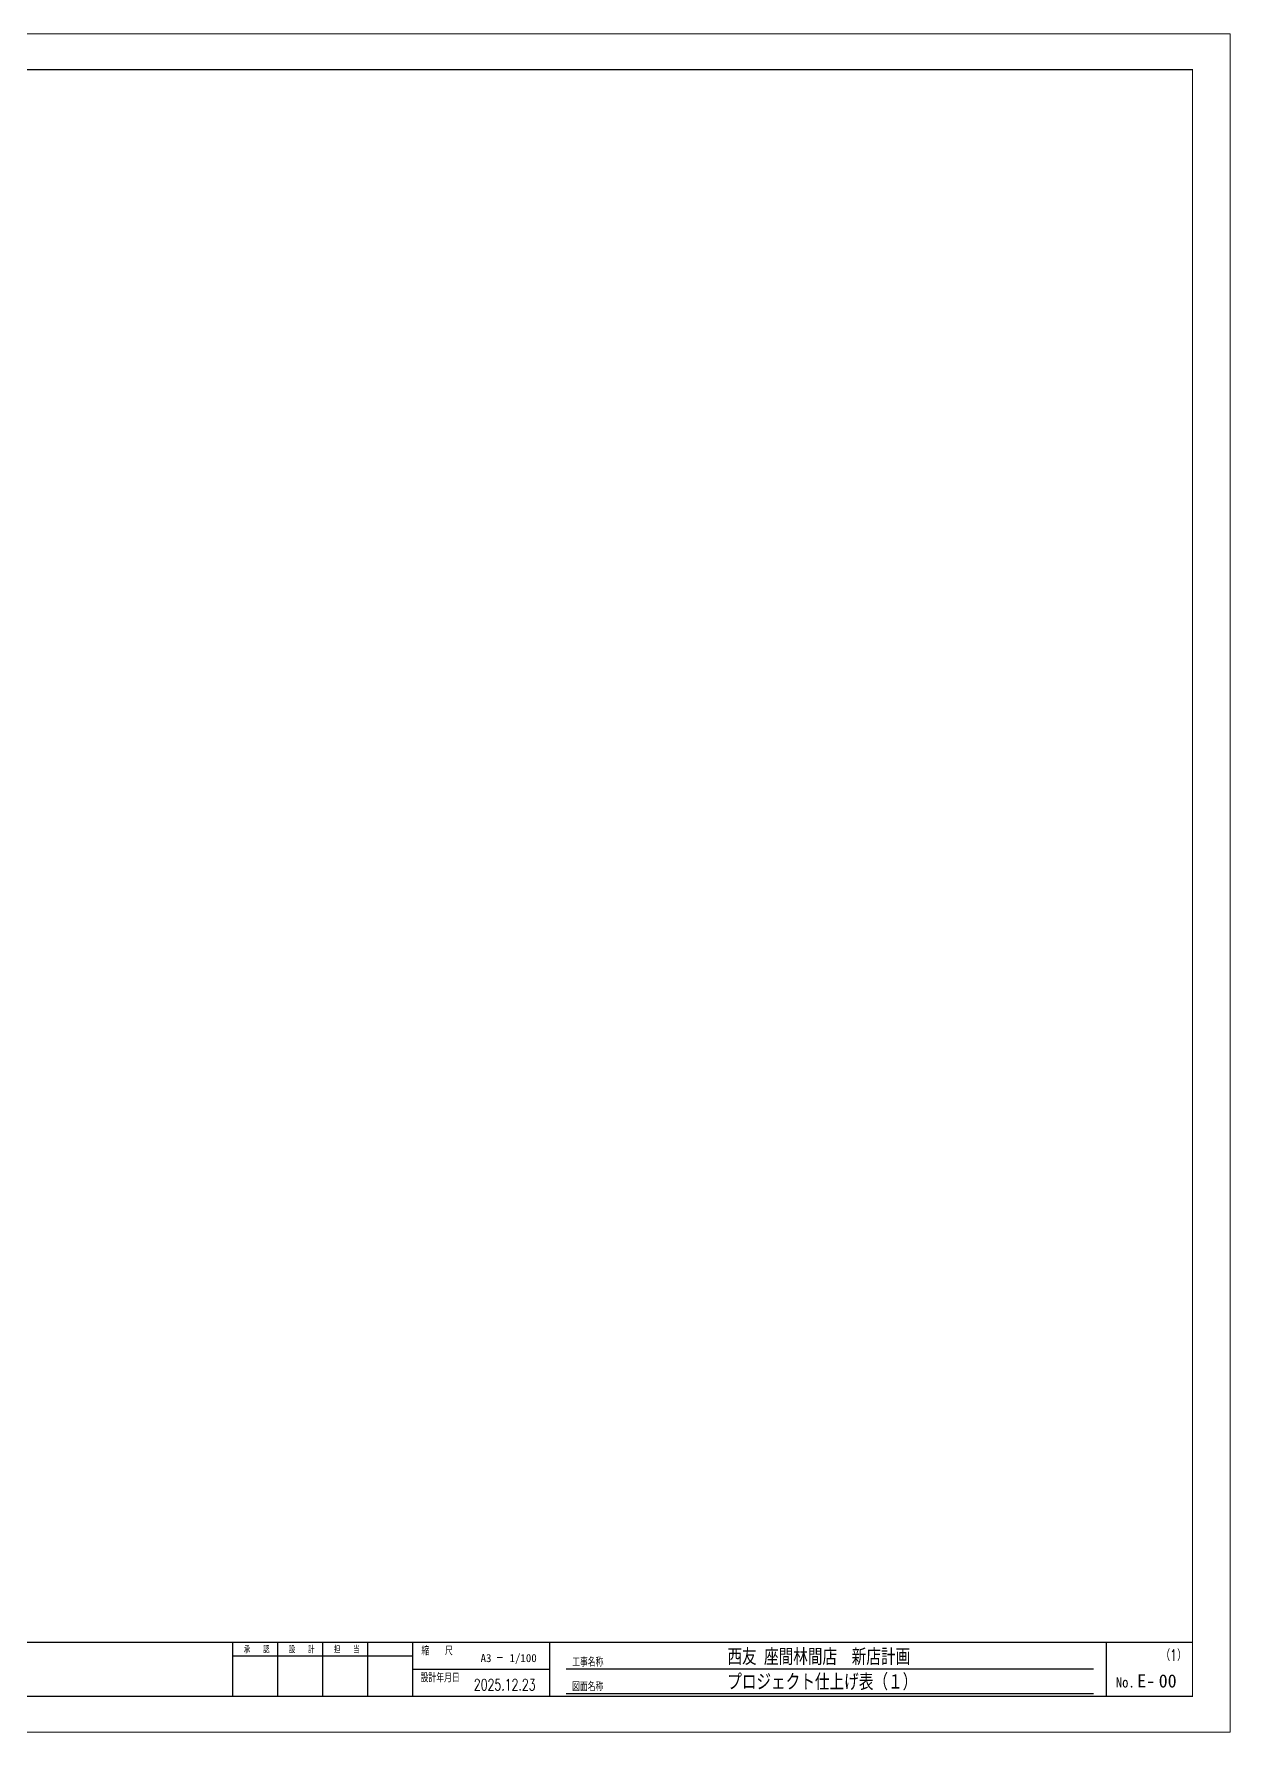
# Model space of a CAD drawing. Header units: millimetres. Extents: x 0 to 841, y 0 to 594.
# Drawn here: x 423 to 841, y 0 to 594 of the extents above; entities that cross this region are included whole.
import ezdxf
from ezdxf.enums import TextEntityAlignment as Align

# ---------------------------------------------------------------- set-up
doc = ezdxf.new("R2010")
doc.units = ezdxf.units.MM
doc.header["$LTSCALE"] = 0.2
doc.layers.get('Defpoints').update_dxf_attribs({"color": 8})
for name, color, linetype in [('A1_図中枠・表題欄', 7, 'Continuous'), ('A1_図面枠', 7, 'Continuous'), ('枠内記述', 3, 'Continuous')]:
    doc.layers.add(name, color=color, linetype=linetype)
doc.styles.get("Standard").update_dxf_attribs({"font": 'simplex.shx', "width": 0.8, "bigfont": 'extfont2.shx'})
doc.styles.add('ゴシック', font='MS Gothic.ttf', dxfattribs={"height": 4})

msp = doc.modelspace()

# ---------------------------------------------------------------- linework, layer by layer
at = {"layer": 'A1_図中枠・表題欄', "color": 0, "linetype": 'ByBlock', "lineweight": -2}
for p, q in [((492.17, 12.5), (492.17, 31.39)), ((507.91, 12.5), (507.91, 31.39)), ((523.65, 12.5), (523.65, 31.39)), ((539.39, 12.5), (539.39, 31.39)), ((555.13, 12.5), (555.13, 31.39)), ((603.05, 12.5), (603.05, 31.39)), ((797.73, 12.5), (797.73, 31.39)), ((492.17, 26.63), (555.13, 26.63)), ((555.13, 21.94), (603.05, 21.94)), ((608.75, 22.15), (793.19, 22.15)), ((608.75, 13.51), (793.19, 13.51))]:
    msp.add_line(p, q, dxfattribs=at)
at = {"layer": 'A1_図面枠', "linetype": 'ByBlock', "lineweight": -2, "const_width": 0.4}
msp.add_lwpolyline([(13.15, 581.5), (827.85, 581.5), (827.85, 12.5), (13.15, 12.5)], close=True, dxfattribs=at)
msp.add_lwpolyline([(13.15, 31.39), (827.85, 31.39)], dxfattribs=at)
at = {"layer": 'Defpoints', "linetype": 'Continuous', "lineweight": 0}
msp.add_lwpolyline([(0, 0), (841, 0), (841, 594), (0, 594)], close=True, dxfattribs=at)

# ---------------------------------------------------------------- texts
at = {"layer": 'Defpoints', "linetype": 'ByBlock', "lineweight": -2, "style": 'ゴシック'}
msp.add_text('1/100', height=2.8, dxfattribs=at).set_placement((588.95, 24.47))
at = {"layer": 'Defpoints', "width": 0.7}
msp.add_text('（1）', height=4, dxfattribs=at).set_placement((821.27, 26.86), align=Align.MIDDLE_CENTER)
at = {"layer": 'Defpoints', "linetype": 'ByBlock', "lineweight": -2, "style": 'ゴシック', "width": 0.75}
msp.add_text('プロジェクト仕上げ表（１）', height=5, dxfattribs=at).set_placement((698.35, 17.69), align=Align.MIDDLE_CENTER)
at = {"layer": 'Defpoints', "style": 'ゴシック'}
msp.add_text('00', height=4.6, dxfattribs=at).set_placement((816.05, 15.58))
at = {"layer": '枠内記述', "linetype": 'ByBlock', "lineweight": -2, "style": 'ゴシック'}
for s, height, width, p in [('承\u3000\u3000認', 2.3, 0.7, (496.01, 27.84)), ('設\u3000\u3000計', 2.3, 0.7, (511.75, 27.84)), ('担\u3000\u3000当', 2.3, 0.7, (527.49, 27.84)), ('縮\u3000\u3000尺', 2.8, 0.7, (558.13, 27.13)), ('設計年月日', 2.8, 0.7, (557.84, 17.72)), ('No.', 3.6, 0.9, (801.05, 15.58))]:
    msp.add_text(s, height=height, dxfattribs=dict(at, width=width)).set_placement(p)
for s, height, width, p in [('西友 座間林間店\u3000新店計画', 5, 0.75, (697.15, 26.56)), ('工事名称', 2.8, 0.7, (616.34, 24.7)), ('図面名称', 2.8, 0.7, (616.29, 16.12))]:
    msp.add_text(s, height=height, dxfattribs=dict(at, width=width)).set_placement(p, align=Align.MIDDLE)
msp.add_text('A3', height=2.8, dxfattribs=at).set_placement((578.83, 24.47))
at = {"layer": '枠内記述', "linetype": 'ByBlock', "lineweight": -2, "style": 'ゴシック', "width": 0.7}
msp.add_text('－', height=2.8, dxfattribs=at).set_placement((585.59, 26), align=Align.MIDDLE_CENTER)
at = {"layer": '枠内記述', "width": 0.7}
msp.add_text('2025.12.23', height=4, dxfattribs=at).set_placement((587.27, 16.55), align=Align.MIDDLE_CENTER)
at = {"layer": '枠内記述', "style": 'ゴシック'}
msp.add_text('E-', height=4.6, dxfattribs=at).set_placement((808.55, 15.58))

doc.saveas('drawing.dxf')
